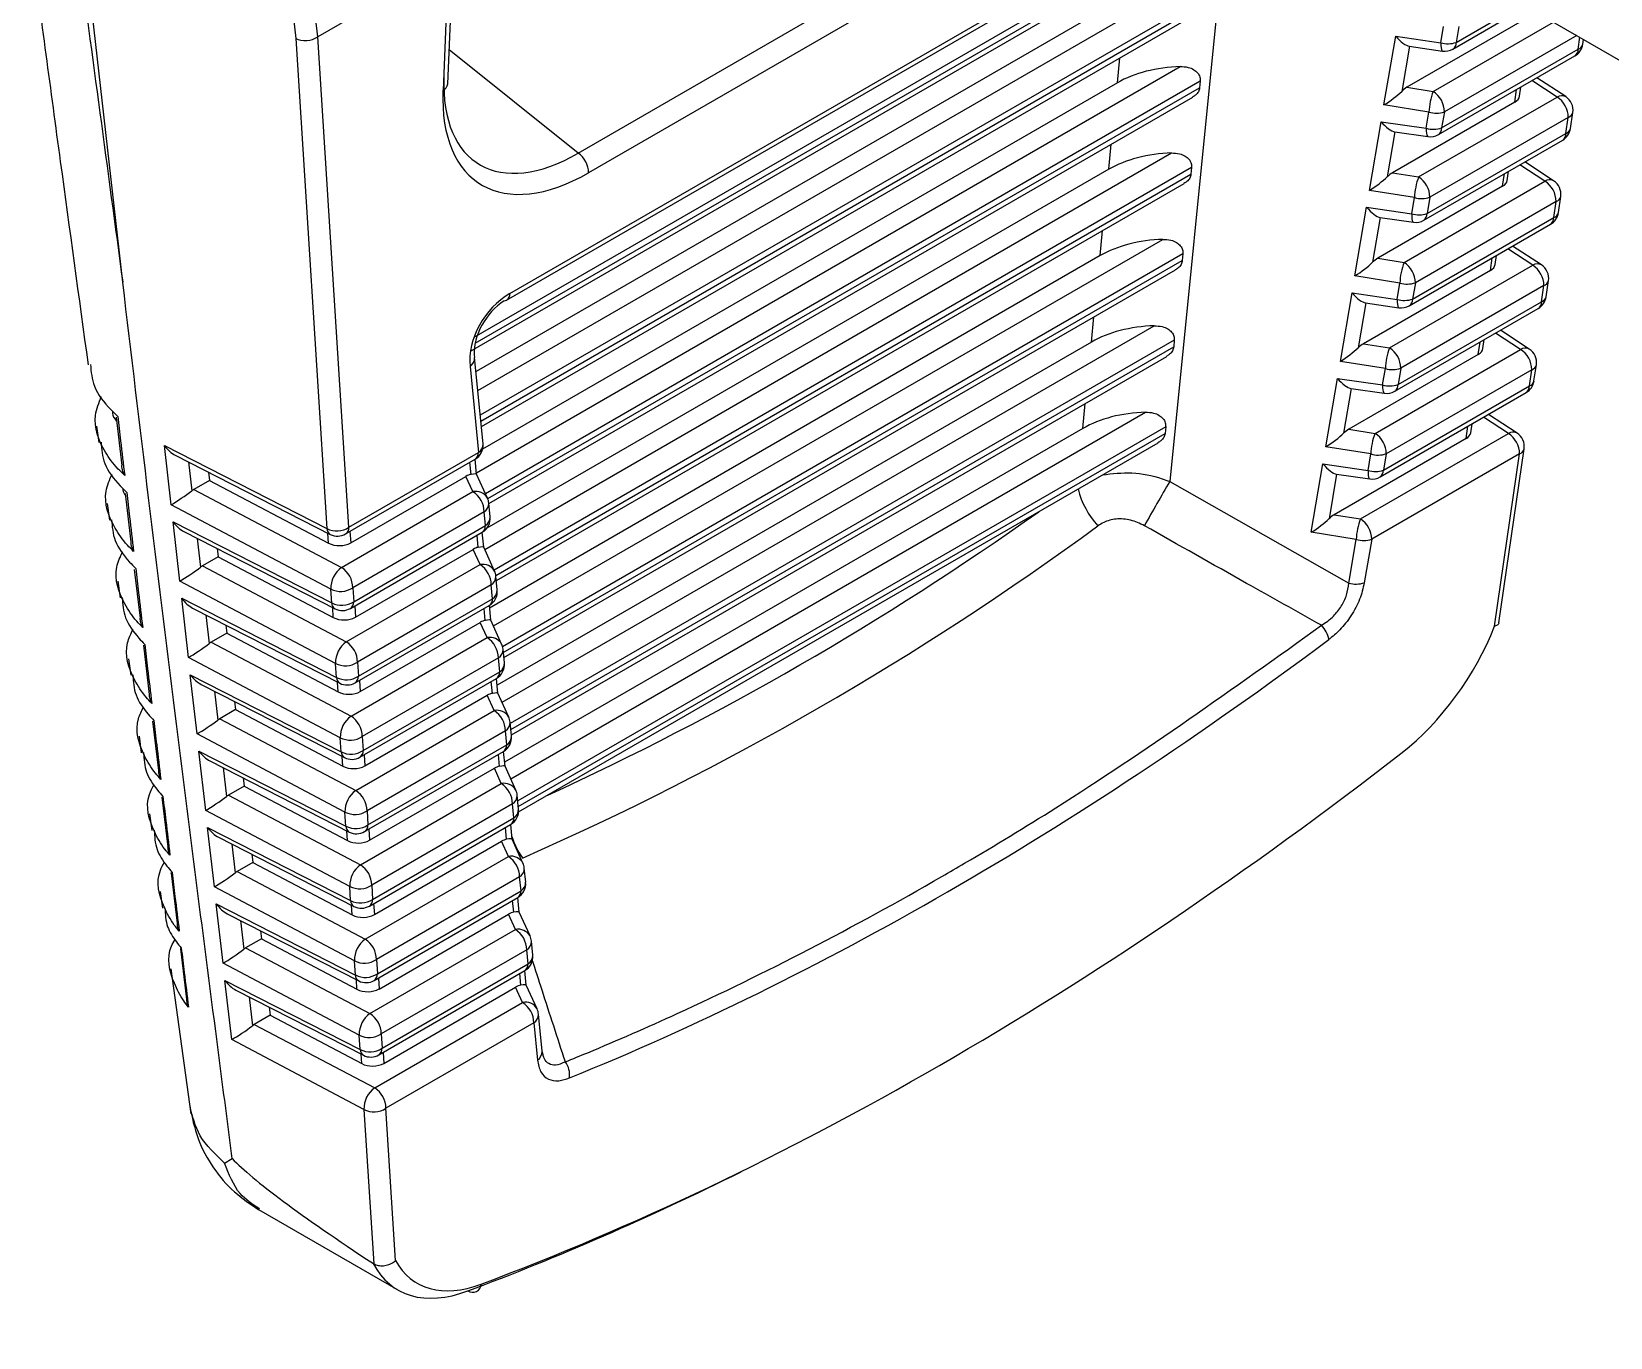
# Model space of a CAD drawing. Extents: x 17.1 to 113.1, y 3.8 to 84.5.
# Drawn here: x 26.298 to 27.279, y 61.983 to 62.795 of the extents above; entities that cross this region are included whole.
import ezdxf

# ---------------------------------------------------------------- set-up
doc = ezdxf.new("R2010")
doc.units = 0
doc.header["$MEASUREMENT"] = 0
doc.layers.add('OBJECT', color=7, linetype='CONTINUOUS')

msp = doc.modelspace()

# ---------------------------------------------------------------- linework, layer by layer
at = {"layer": 'OBJECT'}
for p, q in [((26.91727, 62.98957), (29.84099, 61.30175)), ((26.63758, 62.71951), (26.97171, 62.91241)), ((27.00504, 62.91564), (26.64402, 62.70723)), ((26.59305, 62.62806), (27.06828, 62.9024)), ((26.59511, 62.63221), (27.06571, 62.90388)), ((27.04264, 62.8876), (27.00534, 62.5153)), ((27.03514, 62.87173), (26.57267, 62.60476)), ((26.57056, 62.59629), (27.03041, 62.86175)), ((26.57347, 62.60135), (27.03473, 62.86763)), ((26.35435, 62.63916), (26.33043, 62.85036)), ((26.55641, 62.76258), (26.55986, 62.84273)), ((26.55693, 62.83872), (26.47564, 62.79179)), ((26.55693, 62.83872), (26.55349, 62.7585)), ((26.47564, 62.79179), (26.47223, 62.82181)), ((26.57517, 62.57183), (27.01724, 62.82703)), ((26.45847, 62.8211), (26.4619, 62.79082)), ((26.97824, 62.81694), (26.57402, 62.58359)), ((27.02976, 62.818), (26.57667, 62.55644)), ((26.57702, 62.55277), (27.02935, 62.8139)), ((27.18351, 62.7883), (27.22472, 62.81209)), ((26.57733, 62.54957), (27.02503, 62.80802)), ((27.22751, 62.80347), (27.15289, 62.76039)), ((27.18145, 62.78415), (27.22728, 62.81061)), ((26.49501, 62.48679), (26.47559, 62.79176)), ((27.1386, 62.74944), (27.14588, 62.79221)), ((27.14588, 62.79221), (27.17391, 62.78812)), ((27.16917, 62.75779), (27.24398, 62.80097)), ((27.17391, 62.78812), (27.17561, 62.79812)), ((27.25842, 62.79263), (27.17617, 62.74515)), ((27.18521, 62.7983), (27.18351, 62.7883)), ((26.4619, 62.79082), (26.48131, 62.48605)), ((26.63758, 62.71951), (26.55732, 62.78362)), ((27.15438, 62.78592), (27.14961, 62.75787)), ((27.15433, 62.78593), (27.17501, 62.78292)), ((27.17446, 62.73511), (27.25935, 62.78411)), ((27.25935, 62.78411), (27.26042, 62.79148)), ((27.26219, 62.78719), (27.26263, 62.79021)), ((26.57431, 62.52071), (27.01186, 62.7733)), ((26.97286, 62.76321), (26.97442, 62.77881)), ((27.1724, 62.73095), (27.25729, 62.77996)), ((26.97286, 62.76321), (26.57814, 62.53534)), ((27.02438, 62.76427), (26.5799, 62.50768)), ((27.02438, 62.76427), (27.02397, 62.76016)), ((27.24621, 62.75434), (27.23059, 62.76455)), ((27.25162, 62.75458), (27.23366, 62.76632)), ((26.58128, 62.50461), (27.02397, 62.76016)), ((26.58199, 62.50163), (27.01964, 62.75428)), ((27.15289, 62.76039), (27.16917, 62.75779)), ((27.16013, 62.70464), (27.24621, 62.75434)), ((27.21994, 62.75117), (27.22108, 62.75905)), ((27.22285, 62.7548), (27.22369, 62.76056)), ((27.16657, 62.74497), (27.1386, 62.74944)), ((27.21994, 62.75117), (27.14384, 62.70724)), ((27.16486, 62.73493), (27.16657, 62.74497)), ((27.17617, 62.74515), (27.17446, 62.73511)), ((27.25461, 62.73484), (27.25605, 62.74477)), ((27.12956, 62.69629), (27.13683, 62.73901)), ((27.13683, 62.73901), (27.16486, 62.73493)), ((27.25321, 62.7417), (27.16713, 62.69201)), ((27.25177, 62.73176), (27.25321, 62.7417)), ((26.96748, 62.70948), (26.96904, 62.72507)), ((27.14533, 62.73273), (27.14057, 62.70472)), ((27.14528, 62.73273), (27.16596, 62.72972)), ((27.16335, 62.67775), (27.24971, 62.72761)), ((27.16542, 62.68191), (27.25177, 62.73176)), ((26.57943, 62.47304), (27.00648, 62.71957)), ((27.24405, 62.70227), (27.22613, 62.71399)), ((26.96748, 62.70948), (26.58078, 62.48624)), ((27.019, 62.71054), (26.58528, 62.46016)), ((26.58633, 62.4569), (27.01858, 62.70643)), ((27.019, 62.71054), (27.01858, 62.70643)), ((27.14384, 62.70724), (27.16013, 62.70464)), ((27.21236, 62.69887), (27.2135, 62.7067)), ((27.21528, 62.7025), (27.21611, 62.70821)), ((27.23864, 62.70203), (27.22306, 62.71222)), ((26.58665, 62.4537), (27.01426, 62.70055)), ((27.15753, 62.69182), (27.12956, 62.69629)), ((27.21236, 62.69887), (27.1348, 62.65409)), ((27.15109, 62.65149), (27.23864, 62.70203)), ((27.12052, 62.64314), (27.12778, 62.68581)), ((27.12778, 62.68581), (27.15581, 62.68173)), ((27.15581, 62.68173), (27.15753, 62.69182)), ((27.24564, 62.6894), (27.15809, 62.63886)), ((27.16713, 62.69201), (27.16542, 62.68191)), ((27.2442, 62.67941), (27.24564, 62.6894)), ((27.24703, 62.68249), (27.24848, 62.69247)), ((27.13628, 62.67953), (27.13153, 62.65157)), ((27.13623, 62.67953), (27.15691, 62.67652)), ((27.1543, 62.62456), (27.24213, 62.67526)), ((27.15637, 62.62871), (27.2442, 62.67941)), ((26.58481, 62.42552), (27.0011, 62.66584)), ((26.9621, 62.65575), (26.96366, 62.67134)), ((26.9621, 62.65575), (26.58248, 62.4366)), ((27.01361, 62.6568), (26.59053, 62.41256)), ((27.01361, 62.6568), (27.0132, 62.6527)), ((27.20479, 62.64656), (27.20592, 62.65435)), ((27.20771, 62.6502), (27.20853, 62.65586)), ((27.23107, 62.64973), (27.21552, 62.65989)), ((27.23648, 62.64997), (27.21859, 62.66167)), ((26.591, 62.40897), (27.0132, 62.6527)), ((26.59131, 62.40576), (27.00888, 62.64682)), ((27.20479, 62.64656), (27.12576, 62.60094)), ((27.1348, 62.65409), (27.15109, 62.65149)), ((27.14205, 62.59834), (27.23107, 62.64973)), ((27.14849, 62.63867), (27.12052, 62.64314)), ((27.14676, 62.62853), (27.14849, 62.63867)), ((27.23807, 62.63709), (27.14905, 62.58571)), ((27.15809, 62.63886), (27.15637, 62.62871)), ((27.23662, 62.62706), (27.23807, 62.63709)), ((27.23945, 62.63014), (27.2409, 62.64017)), ((27.11148, 62.58999), (27.11873, 62.63262)), ((27.11873, 62.63262), (27.14676, 62.62853)), ((27.12724, 62.62633), (27.12249, 62.59842)), ((27.12719, 62.62634), (27.14786, 62.62332)), ((27.14732, 62.57551), (27.23662, 62.62706)), ((26.95671, 62.60201), (26.95827, 62.61761)), ((27.14526, 62.57136), (27.23455, 62.62291)), ((26.59019, 62.378), (26.99571, 62.6121)), ((27.2235, 62.59743), (27.20798, 62.60757)), ((27.22891, 62.59767), (27.21105, 62.60934)), ((26.95671, 62.60201), (26.58714, 62.38867)), ((27.00823, 62.60307), (26.59531, 62.3647)), ((26.59566, 62.36103), (27.00782, 62.59896)), ((27.00823, 62.60307), (27.00782, 62.59896)), ((27.12576, 62.60094), (27.14205, 62.59834)), ((27.13301, 62.54519), (27.2235, 62.59743)), ((27.19722, 62.59426), (27.19834, 62.602)), ((27.20014, 62.5979), (27.20095, 62.60351)), ((26.57028, 62.58687), (26.57549, 62.53325)), ((26.57839, 62.53873), (26.57317, 62.59235)), ((26.59598, 62.35783), (27.00349, 62.59308)), ((27.13945, 62.58553), (27.11148, 62.58999)), ((27.19722, 62.59426), (27.11672, 62.54779)), ((27.13771, 62.57533), (27.13945, 62.58553)), ((27.14905, 62.58571), (27.14732, 62.57551)), ((27.23187, 62.57779), (27.23333, 62.58787)), ((27.10244, 62.53684), (27.10968, 62.57942)), ((27.10968, 62.57942), (27.13771, 62.57533)), ((27.2305, 62.58479), (27.14001, 62.53256)), ((27.22904, 62.57471), (27.2305, 62.58479)), ((27.11819, 62.57313), (27.11345, 62.54527)), ((27.11814, 62.57314), (27.13881, 62.57012)), ((27.13621, 62.51816), (27.22698, 62.57056)), ((27.13827, 62.52231), (27.22904, 62.57471)), ((26.59558, 62.33048), (26.99033, 62.55837)), ((26.95133, 62.54828), (26.95289, 62.56387)), ((27.22133, 62.54537), (27.20352, 62.55702)), ((26.33805, 62.54978), (26.33946, 62.53954)), ((26.35022, 62.55518), (26.35373, 62.52529)), ((26.95133, 62.54828), (26.5918, 62.34073)), ((27.00285, 62.54934), (26.59997, 62.31676)), ((27.00285, 62.54934), (27.00243, 62.54523)), ((27.11672, 62.54779), (27.13301, 62.54519)), ((27.18965, 62.54196), (27.19076, 62.54965)), ((27.19257, 62.54559), (27.19337, 62.55116)), ((27.21593, 62.54513), (27.20045, 62.55524)), ((26.38023, 62.53769), (26.48131, 62.48605)), ((26.3844, 62.50085), (26.38023, 62.53769)), ((26.60032, 62.3131), (27.00243, 62.54523)), ((26.60048, 62.30981), (26.99811, 62.53935)), ((27.13041, 62.53238), (27.10244, 62.53684)), ((27.18965, 62.54196), (27.10768, 62.49464)), ((27.12397, 62.49204), (27.21593, 62.54513)), ((26.38704, 62.53163), (26.4834, 62.48239)), ((26.39523, 62.52744), (26.39726, 62.5095)), ((26.49295, 62.48264), (26.57343, 62.5291)), ((26.49501, 62.48679), (26.57549, 62.53325)), ((26.57098, 62.5197), (26.57024, 62.52726)), ((26.5744, 62.51978), (26.57349, 62.52913)), ((27.12867, 62.52213), (27.13041, 62.53238)), ((27.22292, 62.53249), (27.13097, 62.47941)), ((27.14001, 62.53256), (27.13827, 62.52231)), ((27.20741, 62.42532), (27.22292, 62.53249)), ((27.21011, 62.42747), (27.22576, 62.53556)), ((26.40772, 62.52106), (26.4083, 62.51599)), ((26.49608, 62.47708), (26.56776, 62.51847)), ((26.57209, 62.50896), (26.56776, 62.51847)), ((26.58113, 62.50497), (26.57439, 62.5198)), ((27.0934, 62.48369), (27.10063, 62.52622)), ((27.10063, 62.52622), (27.12867, 62.52213)), ((27.10914, 62.51993), (27.10441, 62.49212)), ((27.10909, 62.51994), (27.12977, 62.51692)), ((26.35586, 62.50791), (26.35941, 62.47783)), ((26.4083, 62.51599), (26.39849, 62.51033)), ((26.39849, 62.51033), (26.49041, 62.46181)), ((26.4083, 62.51599), (26.48234, 62.47691)), ((26.49041, 62.46181), (26.57209, 62.50896)), ((27.00534, 62.5153), (27.11676, 62.45212)), ((26.34466, 62.50154), (26.34607, 62.49129)), ((26.48371, 62.44843), (26.3844, 62.50085)), ((26.5828, 62.4933), (26.58198, 62.5018)), ((26.38561, 62.49018), (26.48426, 62.43977)), ((26.38978, 62.45333), (26.38561, 62.49018)), ((26.57909, 62.49633), (26.49741, 62.44917)), ((26.49796, 62.44052), (26.57991, 62.48783)), ((26.57991, 62.48783), (26.57909, 62.49633)), ((27.10768, 62.49464), (27.12397, 62.49204)), ((26.39243, 62.48411), (26.48635, 62.43612)), ((26.40061, 62.47993), (26.40264, 62.46198)), ((26.48234, 62.47691), (26.48194, 62.48314)), ((26.49562, 62.48418), (26.49608, 62.47708)), ((26.4959, 62.43637), (26.57785, 62.48367)), ((26.57539, 62.47431), (26.57466, 62.48183)), ((26.57881, 62.4744), (26.5779, 62.48371)), ((27.12137, 62.47923), (27.0934, 62.48369)), ((27.11676, 62.45212), (27.12137, 62.47923)), ((27.13097, 62.47941), (27.12636, 62.4523)), ((26.41368, 62.46848), (26.40387, 62.46281)), ((26.41311, 62.47354), (26.41368, 62.46848)), ((26.41368, 62.46848), (26.48528, 62.43068)), ((26.49902, 62.43085), (26.57218, 62.47308)), ((26.5765, 62.46358), (26.57218, 62.47308)), ((26.58554, 62.45959), (26.5788, 62.47441)), ((26.36153, 62.46066), (26.36511, 62.43037)), ((26.40387, 62.46281), (26.49335, 62.41558)), ((26.49335, 62.41558), (26.5765, 62.46358)), ((26.35127, 62.45331), (26.35268, 62.44303)), ((26.48665, 62.4022), (26.38978, 62.45333)), ((26.48426, 62.43977), (26.48371, 62.44843)), ((26.49741, 62.44917), (26.49796, 62.44052)), ((26.5835, 62.45094), (26.50035, 62.40294)), ((26.58433, 62.4424), (26.5835, 62.45094)), ((26.58722, 62.44788), (26.58639, 62.45642)), ((26.39099, 62.44266), (26.48721, 62.3935)), ((26.39517, 62.40581), (26.39099, 62.44266)), ((26.49885, 62.39009), (26.58227, 62.43825)), ((26.50091, 62.39425), (26.58433, 62.4424)), ((26.58322, 62.42901), (26.58232, 62.43828)), ((26.39781, 62.43659), (26.4893, 62.38985)), ((26.406, 62.43241), (26.40803, 62.41446)), ((26.48528, 62.43068), (26.48489, 62.43687)), ((26.49857, 62.43791), (26.49902, 62.43085)), ((26.5798, 62.42893), (26.57908, 62.43641)), ((26.58995, 62.4142), (26.58321, 62.42903)), ((26.41906, 62.42096), (26.40925, 62.41529)), ((26.41849, 62.42602), (26.41906, 62.42096)), ((26.41906, 62.42096), (26.48823, 62.38445)), ((26.50197, 62.38462), (26.57659, 62.4277)), ((26.58091, 62.41819), (26.57659, 62.4277)), ((26.36722, 62.41342), (26.37084, 62.38293)), ((26.40925, 62.41529), (26.4963, 62.36935)), ((26.4963, 62.36935), (26.58091, 62.41819)), ((26.59164, 62.40245), (26.5908, 62.41103)), ((26.35788, 62.40508), (26.35929, 62.39478)), ((26.4896, 62.35597), (26.39517, 62.40581)), ((26.48721, 62.3935), (26.48665, 62.4022)), ((26.50035, 62.40294), (26.50091, 62.39425)), ((26.58791, 62.40556), (26.5033, 62.35671)), ((26.58874, 62.39698), (26.58791, 62.40556)), ((26.39637, 62.39514), (26.49015, 62.34723)), ((26.40055, 62.35829), (26.39637, 62.39514)), ((26.48823, 62.38445), (26.48784, 62.39059)), ((26.50152, 62.39163), (26.50197, 62.38462)), ((26.50179, 62.34382), (26.58668, 62.39282)), ((26.50385, 62.34797), (26.58874, 62.39698)), ((26.58422, 62.38355), (26.58349, 62.39098)), ((26.58763, 62.38363), (26.58674, 62.39286)), ((26.40319, 62.38907), (26.49224, 62.34357)), ((26.41138, 62.38489), (26.41341, 62.36695)), ((26.50491, 62.33839), (26.581, 62.38232)), ((26.58532, 62.37281), (26.581, 62.38232)), ((26.59437, 62.36882), (26.58763, 62.38365)), ((26.42445, 62.37344), (26.41464, 62.36778)), ((26.42387, 62.37851), (26.42445, 62.37344)), ((26.42445, 62.37344), (26.49117, 62.33822)), ((26.49924, 62.32312), (26.58532, 62.37281)), ((26.37294, 62.36619), (26.3766, 62.33551)), ((26.41464, 62.36778), (26.49924, 62.32312)), ((26.59232, 62.36017), (26.50624, 62.31048)), ((26.59316, 62.35155), (26.59232, 62.36017)), ((26.59605, 62.35703), (26.59522, 62.36565)), ((26.36448, 62.35684), (26.3659, 62.34653)), ((26.49254, 62.30973), (26.40055, 62.35829)), ((26.49015, 62.34723), (26.4896, 62.35597)), ((26.5033, 62.35671), (26.50385, 62.34797)), ((26.5068, 62.3017), (26.59316, 62.35155)), ((26.40176, 62.34762), (26.4931, 62.30095)), ((26.40593, 62.31077), (26.40176, 62.34762)), ((26.40857, 62.34155), (26.49519, 62.2973)), ((26.49117, 62.33822), (26.49078, 62.34432)), ((26.50447, 62.34536), (26.50491, 62.33839)), ((26.50474, 62.29754), (26.5911, 62.3474)), ((26.58863, 62.33816), (26.58791, 62.34556)), ((26.59205, 62.33825), (26.59115, 62.34743)), ((26.41676, 62.33737), (26.41879, 62.31943)), ((26.42926, 62.33099), (26.42983, 62.32592)), ((26.50785, 62.29216), (26.58541, 62.33693)), ((26.58974, 62.32743), (26.58541, 62.33693)), ((26.59878, 62.32344), (26.59204, 62.33826)), ((26.42983, 62.32592), (26.42002, 62.32026)), ((26.42983, 62.32592), (26.49412, 62.29199)), ((26.50219, 62.27689), (26.58974, 62.32743)), ((26.37869, 62.31899), (26.38239, 62.2881)), ((26.49549, 62.2635), (26.40593, 62.31077)), ((26.42002, 62.32026), (26.50219, 62.27689)), ((26.59674, 62.31479), (26.50919, 62.26425)), ((26.59758, 62.30613), (26.59674, 62.31479)), ((26.60047, 62.3116), (26.59963, 62.32027)), ((26.37109, 62.30861), (26.37251, 62.29827)), ((26.4931, 62.30095), (26.49254, 62.30973)), ((26.50624, 62.31048), (26.5068, 62.3017)), ((26.50769, 62.25127), (26.59552, 62.30197)), ((26.50975, 62.25542), (26.59758, 62.30613)), ((26.59646, 62.29286), (26.59557, 62.30201)), ((26.40714, 62.3001), (26.49605, 62.25468)), ((26.41131, 62.26326), (26.40714, 62.3001)), ((26.41396, 62.29404), (26.49814, 62.25103)), ((26.49412, 62.29199), (26.49373, 62.29805)), ((26.50741, 62.29909), (26.50785, 62.29216)), ((26.5108, 62.24593), (26.58983, 62.29155)), ((26.59415, 62.28204), (26.58983, 62.29155)), ((26.59304, 62.29278), (26.59233, 62.30013)), ((26.60319, 62.27805), (26.59645, 62.29288)), ((26.42214, 62.28985), (26.42418, 62.27191)), ((26.43464, 62.28347), (26.43521, 62.2784)), ((26.50513, 62.23066), (26.59415, 62.28204)), ((26.38446, 62.2718), (26.38821, 62.24071)), ((26.43521, 62.2784), (26.4254, 62.27274)), ((26.4254, 62.27274), (26.50513, 62.23066)), ((26.43521, 62.2784), (26.49706, 62.24576)), ((26.60489, 62.26618), (26.60404, 62.27488)), ((26.49843, 62.21727), (26.41131, 62.26326)), ((26.49605, 62.25468), (26.49549, 62.2635)), ((26.50919, 62.26425), (26.50975, 62.25542)), ((26.60115, 62.26941), (26.51213, 62.21802)), ((26.60199, 62.2607), (26.60115, 62.26941)), ((26.3777, 62.26038), (26.37912, 62.25002)), ((26.41252, 62.25259), (26.499, 62.2084)), ((26.4167, 62.21574), (26.41252, 62.25259)), ((26.49706, 62.24576), (26.49668, 62.25177)), ((26.51036, 62.25281), (26.5108, 62.24593)), ((26.51063, 62.205), (26.59993, 62.25655)), ((26.5127, 62.20915), (26.60199, 62.2607)), ((26.59746, 62.2474), (26.59674, 62.25471)), ((26.60087, 62.24748), (26.59999, 62.25658)), ((26.41934, 62.24652), (26.50109, 62.20475)), ((26.42753, 62.24234), (26.42956, 62.22439)), ((26.51374, 62.1997), (26.59424, 62.24617)), ((26.59856, 62.23666), (26.59424, 62.24617)), ((26.6076, 62.23267), (26.60086, 62.2475)), ((26.44002, 62.23595), (26.4406, 62.23089)), ((26.50808, 62.18443), (26.59856, 62.23666)), ((26.39027, 62.22464), (26.39406, 62.19333)), ((26.4406, 62.23089), (26.43078, 62.22522)), ((26.43078, 62.22522), (26.50808, 62.18443)), ((26.4406, 62.23089), (26.50001, 62.19953)), ((26.60556, 62.22402), (26.51508, 62.17179)), ((26.60641, 62.21528), (26.60556, 62.22402)), ((26.6093, 62.22075), (26.60845, 62.2295)), ((26.50138, 62.17104), (26.4167, 62.21574)), ((26.499, 62.2084), (26.49843, 62.21727)), ((26.51213, 62.21802), (26.5127, 62.20915)), ((26.51564, 62.16288), (26.60641, 62.21528)), ((26.38431, 62.21216), (26.39664, 62.1221)), ((26.41791, 62.20507), (26.50194, 62.16213)), ((26.42208, 62.16822), (26.41791, 62.20507)), ((26.50001, 62.19953), (26.49963, 62.2055)), ((26.51331, 62.20654), (26.51374, 62.1997)), ((26.51358, 62.15872), (26.60435, 62.21112)), ((26.60187, 62.20201), (26.60116, 62.20928)), ((26.60528, 62.2021), (26.6044, 62.21115)), ((26.42472, 62.199), (26.50403, 62.15848)), ((26.43291, 62.19482), (26.43494, 62.17687)), ((26.51669, 62.15347), (26.59865, 62.20078)), ((26.60297, 62.19128), (26.59865, 62.20078)), ((26.61202, 62.18729), (26.60528, 62.20211)), ((26.44598, 62.18337), (26.43617, 62.1777)), ((26.44541, 62.18843), (26.44598, 62.18337)), ((26.44598, 62.18337), (26.50295, 62.1533)), ((26.51102, 62.13819), (26.60297, 62.19128)), ((26.61512, 62.16097), (26.61287, 62.18412)), ((26.43617, 62.1777), (26.51102, 62.13819)), ((26.60997, 62.17864), (26.51802, 62.12556)), ((26.60997, 62.17864), (26.61222, 62.1555)), ((26.50432, 62.12481), (26.42208, 62.16822)), ((26.50194, 62.16213), (26.50138, 62.17104)), ((26.51508, 62.17179), (26.51564, 62.16288)), ((26.50295, 62.1533), (26.50257, 62.15923)), ((26.51625, 62.16027), (26.51669, 62.15347)), ((26.61572, 62.15896), (26.61528, 62.16054)), ((26.50432, 62.12481), (26.51043, 62.02881)), ((26.52405, 62.03083), (26.51802, 62.12556)), ((26.41768, 62.09141), (26.42245, 62.09421)), ((26.43872, 62.06261), (26.52538, 62.01258)), ((26.51043, 62.02881), (26.51017, 62.02897))]:
    msp.add_line(p, q, dxfattribs=at)
at = {"layer": 'OBJECT', "flags": 128}
for points in [[(27.17391, 62.78812), (27.17392, 62.78642), (27.17405, 62.78499), (27.17428, 62.7839), (27.1746, 62.7832), (27.17501, 62.78292), (27.17501, 62.78292)], [(27.16486, 62.73493), (27.16487, 62.73322), (27.165, 62.73179), (27.16523, 62.7307), (27.16555, 62.73), (27.16596, 62.72972), (27.16596, 62.72972)], [(27.15581, 62.68173), (27.15583, 62.68002), (27.15595, 62.67859), (27.15618, 62.6775), (27.1565, 62.6768), (27.15691, 62.67652), (27.15691, 62.67652)], [(27.14676, 62.62853), (27.14678, 62.62682), (27.1469, 62.62539), (27.14713, 62.6243), (27.14745, 62.6236), (27.14786, 62.62332), (27.14786, 62.62332)], [(26.57283, 62.59371), (26.5731, 62.59283), (26.57317, 62.59235)], [(27.13771, 62.57533), (27.13773, 62.57362), (27.13785, 62.57219), (27.13808, 62.57111), (27.13841, 62.5704), (27.13881, 62.57012), (27.13881, 62.57012)], [(27.12867, 62.52213), (27.12868, 62.52042), (27.1288, 62.51899), (27.12903, 62.51791), (27.12936, 62.51721), (27.12976, 62.51692), (27.12977, 62.51692)]]:
    msp.add_lwpolyline(points, dxfattribs=at)
at = {"layer": 'OBJECT'}
for centre, radius, start, end in [((27.17842, 62.80347), 0.016, 253.61243, 288.55342), ((27.17645, 62.79281), 0.01, 261.70383, 299.99731), ((27.17871, 62.7881), 0.0048, 304.74172, 2.46769), ((27.25229, 62.78862), 0.01, 299.99731, 351.76213), ((27.25456, 62.7839), 0.0048, 304.72941, 2.47474), ((27.25803, 62.78818), 0.00428, 288.03712, 346.5806), ((26.55141, 62.76308), 0.00503, 294.35879, 354.24857), ((27.20576, 62.74368), 0.03921, 158.91493, 178.11482), ((27.16092, 62.74496), 0.01525, 0.71618, 57.2493), ((27.24912, 62.74985), 0.00534, 62.11097, 122.98521), ((27.23796, 62.74151), 0.01525, 0.71618, 57.2493), ((27.24615, 62.74621), 0.01, 351.76213, 56.82812), ((27.17108, 62.76032), 0.016, 253.60653, 288.55287), ((27.25189, 62.74577), 0.00428, 288.0423, 346.57542), ((27.16937, 62.75027), 0.01599, 253.60638, 288.55376), ((27.16967, 62.7349), 0.0048, 304.72941, 2.47474), ((27.24471, 62.73627), 0.01, 299.99731, 351.76213), ((27.25045, 62.73583), 0.00428, 288.0468, 346.57982), ((27.1674, 62.73961), 0.01, 261.70383, 299.99731), ((27.24698, 62.73156), 0.0048, 304.73908, 2.46507), ((26.62865, 62.707), 0.01538, 0.86282, 54.49919), ((27.19672, 62.69053), 0.03921, 158.91493, 178.11482), ((27.15188, 62.69181), 0.01525, 0.71618, 57.2493), ((27.24155, 62.69755), 0.00534, 62.10557, 123.00074), ((27.23039, 62.68921), 0.01525, 0.71467, 57.25216), ((27.23858, 62.6939), 0.01, 351.76213, 56.82812), ((27.16204, 62.70717), 0.016, 253.60644, 288.55296), ((27.24432, 62.69346), 0.00428, 288.02822, 346.5863), ((27.16033, 62.69707), 0.016, 253.60622, 288.55318), ((27.15835, 62.68641), 0.01, 261.70383, 299.99731), ((27.16062, 62.6817), 0.0048, 304.73908, 2.46507), ((27.23713, 62.68392), 0.01, 299.99731, 351.76213), ((27.2394, 62.6792), 0.0048, 304.73465, 2.4695), ((27.24287, 62.68348), 0.00428, 288.04388, 346.58275), ((27.18768, 62.63739), 0.03921, 158.91335, 178.1164), ((27.14284, 62.63867), 0.01525, 0.71467, 57.25216), ((27.23398, 62.64525), 0.00534, 62.10405, 122.99184), ((27.22282, 62.6369), 0.01525, 0.71508, 57.24991), ((27.23101, 62.6416), 0.01, 351.76213, 56.82812), ((27.153, 62.65402), 0.016, 253.61125, 288.5546), ((27.23674, 62.64116), 0.00428, 288.04429, 346.57913), ((26.5913, 62.63113), 0.00353, 274.61493, 299.66846), ((26.59028, 62.63202), 0.00483, 304.94447, 2.26494), ((27.15128, 62.64388), 0.016, 253.61173, 288.54841), ((27.15157, 62.6285), 0.0048, 304.73465, 2.4695), ((27.22956, 62.63157), 0.01, 299.99731, 351.76213), ((27.23182, 62.62686), 0.0048, 304.74096, 2.4655), ((27.23529, 62.63113), 0.00428, 288.03588, 346.58184), ((27.14931, 62.63322), 0.01, 261.70383, 299.99731), ((27.17864, 62.58424), 0.03921, 158.91493, 178.11482), ((27.1338, 62.58552), 0.01525, 0.71508, 57.24991), ((27.22641, 62.59295), 0.00534, 62.11037, 122.98552), ((27.21525, 62.5846), 0.01525, 0.71508, 57.24991), ((27.22344, 62.5893), 0.01, 351.76213, 56.82812), ((26.56684, 62.59219), 0.00633, 302.89886, 1.40986), ((27.14396, 62.60087), 0.016, 253.60667, 288.55347), ((27.22917, 62.58886), 0.00428, 288.03784, 346.57669), ((27.22198, 62.57922), 0.01, 299.99731, 351.76213), ((27.22771, 62.57878), 0.00428, 288.03721, 346.58051), ((27.14223, 62.59068), 0.016, 253.61249, 288.55262), ((27.14026, 62.58002), 0.01, 261.70383, 299.99731), ((27.14252, 62.5753), 0.0048, 304.74096, 2.4655), ((27.22424, 62.5745), 0.0048, 304.73177, 2.47238), ((26.56843, 62.53776), 0.01, 299.99731, 5.55333), ((26.57229, 62.53845), 0.0061, 301.66835, 2.64451), ((27.1696, 62.53109), 0.03922, 158.91555, 178.1142), ((27.12476, 62.53237), 0.01525, 0.71508, 57.24991), ((27.21883, 62.54065), 0.00534, 62.08722, 123.00867), ((27.20768, 62.5323), 0.01525, 0.71281, 57.25218), ((27.21586, 62.537), 0.01, 351.76213, 56.82812), ((26.5707, 62.53305), 0.0048, 304.73465, 2.4695), ((27.13492, 62.54772), 0.01599, 253.60258, 288.55755), ((27.2216, 62.53656), 0.00428, 288.0472, 346.57622), ((27.13318, 62.53747), 0.01599, 253.60258, 288.55755), ((27.13121, 62.52682), 0.01, 261.70383, 299.99731), ((27.13347, 62.52211), 0.0048, 304.73177, 2.47238), ((26.5739, 62.50084), 0.00832, 29.76226, 102.60396), ((26.56384, 62.49613), 0.01525, 0.71618, 57.2493), ((26.99918, 62.52334), 0.0524, 194.04561, 222.82345), ((28.69158, 61.5333), 1.95134, 149.78514, 150.71533), ((26.57564, 62.50164), 0.00634, 302.90592, 1.40916), ((26.57202, 62.50083), 0.01, 5.55333, 24.44632), ((26.57285, 62.49234), 0.01, 299.99731, 5.55333), ((26.57511, 62.48762), 0.0048, 304.73389, 2.46731), ((26.57647, 62.49315), 0.00634, 302.90704, 1.40803), ((25.83319, 64.02772), 1.90866, 293.78374, 306.21088), ((25.83288, 64.03384), 1.88513, 294.63165, 305.36297), ((27.16055, 62.47794), 0.03921, 158.91335, 178.1164), ((27.11572, 62.47922), 0.01525, 0.71281, 57.25218), ((26.48752, 62.49816), 0.01361, 242.86287, 303.37672), ((26.48572, 62.48615), 0.00441, 181.30258, 238.24739), ((26.48795, 62.4913), 0.01, 242.93671, 299.99731), ((26.49022, 62.48659), 0.0048, 304.73465, 2.4695), ((27.12588, 62.49458), 0.016, 253.61162, 288.54852), ((26.49963, 62.44882), 0.01593, 125.38292, 181.42632), ((26.48216, 62.44898), 0.01525, 0.71618, 57.2493), ((26.57832, 62.45546), 0.00832, 29.75253, 102.6137), ((26.56825, 62.45075), 0.01525, 0.71501, 57.25231), ((26.57644, 62.45545), 0.01, 5.55333, 24.44632), ((26.48992, 62.46054), 0.01361, 242.85769, 303.38135), ((26.58006, 62.45626), 0.00633, 302.89564, 1.4153), ((27.12127, 62.46747), 0.01599, 253.60638, 288.55376), ((26.49047, 62.45189), 0.01361, 242.85692, 303.37813), ((26.48867, 62.43987), 0.00441, 181.30751, 238.23597), ((26.49316, 62.44031), 0.0048, 304.73389, 2.46731), ((26.57727, 62.44691), 0.01, 299.99731, 5.55333), ((26.57953, 62.4422), 0.0048, 304.74172, 2.46769), ((26.58089, 62.44772), 0.00633, 302.89703, 1.41169), ((26.4909, 62.44503), 0.01, 242.93671, 299.99731), ((27.08756, 62.41409), 0.01696, 9.76742, 43.91211), ((26.50258, 62.40259), 0.01593, 125.38117, 181.42642), ((26.4851, 62.40275), 0.01525, 0.71501, 57.25231), ((26.58273, 62.41007), 0.00832, 29.76266, 102.60357), ((26.57266, 62.40537), 0.01525, 0.71618, 57.2493), ((26.58447, 62.41088), 0.00634, 302.90758, 1.4075), ((26.58085, 62.41007), 0.01, 5.55333, 24.44632), ((26.49286, 62.41431), 0.01361, 242.85769, 303.38135), ((26.58168, 62.40148), 0.01, 299.99731, 5.55333), ((26.5853, 62.4023), 0.00634, 302.90595, 1.40691), ((26.49342, 62.40561), 0.01361, 242.85704, 303.38255), ((26.49162, 62.3936), 0.00441, 181.31205, 238.23225), ((26.49385, 62.39875), 0.01, 242.93671, 299.99731), ((26.49611, 62.39404), 0.0048, 304.74172, 2.46769), ((26.58395, 62.39677), 0.0048, 304.72941, 2.47474), ((26.58714, 62.36469), 0.00832, 29.76226, 102.60396), ((26.57707, 62.35998), 0.01525, 0.71618, 57.2493), ((26.50552, 62.35636), 0.01593, 125.38224, 181.42536), ((26.48805, 62.35652), 0.01525, 0.71618, 57.2493), ((26.58888, 62.36549), 0.00634, 302.90592, 1.40916), ((26.58526, 62.36468), 0.01, 5.55333, 24.44632), ((26.49581, 62.36808), 0.01361, 242.85692, 303.37813), ((26.5861, 62.35606), 0.01, 299.99731, 5.55333), ((26.58836, 62.35135), 0.0048, 304.73908, 2.46507), ((26.58972, 62.35687), 0.00634, 302.90897, 1.40389), ((26.49637, 62.35934), 0.01361, 242.85704, 303.38255), ((26.49457, 62.34733), 0.00441, 181.31395, 238.23035), ((26.49679, 62.35248), 0.01, 242.93671, 299.99731), ((26.49906, 62.34776), 0.0048, 304.72941, 2.47474), ((26.50847, 62.31013), 0.01593, 125.38502, 181.42434), ((26.49099, 62.31029), 0.01525, 0.71618, 57.2493), ((26.59155, 62.31931), 0.00832, 29.75946, 102.60705), ((26.58149, 62.3146), 0.01525, 0.71467, 57.25216), ((26.58967, 62.3193), 0.01, 5.55333, 24.44632), ((26.59052, 62.31063), 0.01, 299.99731, 5.55333), ((26.5933, 62.32011), 0.00633, 302.89087, 1.41755), ((26.59414, 62.31145), 0.00634, 302.90844, 1.40442), ((26.49875, 62.32185), 0.01361, 242.85742, 303.38151), ((26.49931, 62.31307), 0.01361, 242.86289, 303.37615), ((26.49752, 62.30105), 0.00441, 181.31537, 238.23057), ((26.502, 62.30149), 0.0048, 304.73908, 2.46507), ((26.59278, 62.30592), 0.0048, 304.73465, 2.4695), ((26.49974, 62.30621), 0.01, 242.93671, 299.99731), ((26.64008, 62.3079), 0.04577, 196.94508, 215.74562), ((26.59597, 62.27392), 0.00832, 29.76266, 102.60357), ((26.5859, 62.26922), 0.01525, 0.71508, 57.24991), ((26.51141, 62.2639), 0.01593, 125.38117, 181.42655), ((26.49394, 62.26406), 0.01525, 0.71467, 57.25216), ((26.59771, 62.27473), 0.00634, 302.90486, 1.408), ((26.59409, 62.27391), 0.01, 5.55333, 24.44632), ((26.5017, 62.27562), 0.01361, 242.85356, 303.38592), ((26.59493, 62.26521), 0.01, 299.99731, 5.55333), ((26.59855, 62.26602), 0.00633, 302.89685, 1.41187), ((26.50226, 62.26679), 0.01361, 242.85627, 303.37933), ((26.50046, 62.25478), 0.00441, 181.30407, 238.24023), ((26.50495, 62.25522), 0.0048, 304.73465, 2.4695), ((26.5972, 62.2605), 0.0048, 304.74096, 2.4655), ((26.50269, 62.25993), 0.01, 242.93671, 299.99731), ((26.60038, 62.22854), 0.00832, 29.76538, 102.60085), ((26.59031, 62.22383), 0.01525, 0.71508, 57.24991), ((26.5985, 62.22853), 0.01, 5.55333, 24.44632), ((26.51436, 62.21767), 0.01593, 125.38232, 181.42705), ((26.49688, 62.21783), 0.01525, 0.71508, 57.24991), ((26.60212, 62.22934), 0.00634, 302.9032, 1.40966), ((26.50464, 62.22939), 0.01361, 242.86268, 303.3768), ((26.59935, 62.21978), 0.01, 299.99731, 5.55333), ((26.60161, 62.21507), 0.0048, 304.73177, 2.47238), ((26.60297, 62.2206), 0.00634, 302.90731, 1.40555), ((26.50521, 62.22052), 0.01361, 242.85678, 303.38215), ((26.50341, 62.20851), 0.00441, 181.31463, 238.22885), ((26.50564, 62.21366), 0.01, 242.93671, 299.99731), ((26.5079, 62.20894), 0.0048, 304.74096, 2.4655), ((26.5173, 62.17144), 0.01593, 125.38502, 181.42434), ((26.49983, 62.1716), 0.01525, 0.71508, 57.24991), ((26.60493, 62.18347), 0.00805, 28.31199, 104.05452), ((26.59472, 62.17845), 0.01525, 0.71281, 57.25218), ((26.60653, 62.18396), 0.00634, 302.90432, 1.40854), ((26.60291, 62.18315), 0.01, 5.55333, 24.44632), ((26.50759, 62.18316), 0.01361, 242.85688, 303.38259), ((26.50815, 62.17424), 0.01361, 242.85677, 303.38271), ((26.50636, 62.16223), 0.00441, 181.31131, 238.23218), ((26.50858, 62.16738), 0.01, 242.93671, 299.99731), ((26.51085, 62.16267), 0.0048, 304.73177, 2.47238), ((26.60902, 62.16069), 0.0061, 301.66706, 2.6458), ((26.61837, 62.14622), 0.01388, 352.46617, 36.16977), ((26.52024, 62.12521), 0.01593, 125.38117, 181.42655), ((26.50277, 62.12537), 0.01525, 0.71281, 57.25218), ((26.51053, 62.13692), 0.01361, 242.85626, 303.37922), ((26.57182, 62.01652), 0.00543, 237.55421, 356.58383)]:
    msp.add_arc(centre, radius, start, end, dxfattribs=at)
for centre, major_axis, ratio, start_param, end_param in [((27.43882, 65.0982), (-1.75663, 14.63831), 0.094069, 1.713697, 1.728284), ((26.46854, 62.79607), (0.00996, 0.00088), 0.657558, 3.926517, 5.438599), ((26.48501, 62.65072), (-0.00919, 0.14113), 0.052174, 0.02575, 0.032105), ((27.14842, 62.7969), (-0.00773, 0.01062), 0.37214, 1.74648, 2.800892), ((27.01524, 62.73827), (0.06019, -0.00006), 0.582929, 1.627585, 2.352515), ((26.64228, 62.81914), (0.06697, 0.1062), 0.54181, 2.386027, 3.949227), ((26.64934, 62.81463), (0.07317, 0.11405), 0.544414, 2.390031, 3.953231), ((27.14114, 62.75412), (0.01137, 0.00815), 0.177132, 4.362399, 5.416811), ((27.15233, 62.75234), (0.00685, 0.00862), 0.521027, 0.922949, 1.32921), ((27.21282, 62.7553), (0.01007, -0.00002), 0.579269, 5.498575, 6.20079), ((27.13937, 62.7437), (-0.00773, 0.01062), 0.37214, 1.74648, 2.800892), ((27.00986, 62.68453), (0.06019, -0.00006), 0.582929, 1.627585, 2.352515), ((27.1321, 62.70097), (0.01137, 0.00815), 0.177132, 4.362399, 5.416811), ((27.14329, 62.69919), (0.00685, 0.00862), 0.521027, 0.922949, 1.32921), ((27.20525, 62.703), (0.01007, -0.00002), 0.579269, 5.498575, 6.20079), ((27.13032, 62.6905), (-0.00773, 0.01062), 0.37214, 1.74648, 2.800892), ((27.00448, 62.6308), (0.06019, -0.00006), 0.582929, 1.627585, 2.352515), ((27.12306, 62.64782), (0.01137, 0.00815), 0.177132, 4.362399, 5.416811), ((27.13425, 62.64604), (0.00685, 0.00862), 0.521027, 0.922949, 1.32921), ((27.19768, 62.6507), (0.01007, -0.00002), 0.579269, 5.498575, 6.20079), ((26.60372, 62.60033), (0.02309, 0.03272), 0.746254, 1.016584, 2.42811), ((26.59666, 62.60484), (0.01719, 0.02466), 0.671525, 1.018401, 2.429927), ((27.12127, 62.6373), (-0.00773, 0.01062), 0.37214, 1.74648, 2.800892), ((26.99909, 62.57707), (0.06019, -0.00006), 0.582929, 1.627585, 2.352515), ((27.11402, 62.59468), (0.01137, 0.00815), 0.177132, 4.362399, 5.416811), ((27.12521, 62.59289), (0.00685, 0.00862), 0.521027, 0.922949, 1.32921), ((27.19011, 62.5984), (0.01007, -0.00002), 0.579269, 5.498575, 6.20079), ((27.11223, 62.5841), (-0.00773, 0.01062), 0.37214, 1.74648, 2.800892), ((26.99371, 62.52333), (0.06019, -0.00006), 0.582929, 1.627585, 2.352515), ((27.11617, 62.53974), (0.00685, 0.00862), 0.521027, 0.922949, 1.32921), ((26.38686, 62.54295), (-0.00803, 0.01159), 0.599529, 1.609086, 2.301254), ((27.10498, 62.54153), (0.01137, 0.00815), 0.177132, 4.362399, 5.416811), ((27.18253, 62.54609), (0.01007, -0.00002), 0.579269, 5.498575, 6.20079), ((26.56757, 62.51063), (0.0068, 0.00838), 0.543452, 0.550853, 0.957114), ((26.5646, 62.51716), (0.00979, 0.00262), 0.107022, 6.265381, 7.11643), ((27.10318, 62.53091), (-0.00773, 0.01062), 0.37214, 1.74648, 2.800892), ((26.39104, 62.5061), (0.00933, 0.00637), 0.079382, 3.868413, 5.38685), ((26.39849, 62.50217), (0.00501, 0.00866), 0.577652, 0.786964, 0.960864), ((26.39225, 62.49543), (-0.00803, 0.01159), 0.599529, 1.609086, 2.301254), ((27.09594, 62.48838), (0.01137, 0.00815), 0.177132, 4.362399, 5.416811), ((27.10713, 62.48659), (0.00685, 0.00862), 0.521027, 0.922949, 1.32921), ((26.48904, 62.48126), (0.01001, -0.00002), 0.585374, 3.981212, 5.493294), ((26.57198, 62.46524), (0.0068, 0.00838), 0.543452, 0.550853, 0.957114), ((26.56902, 62.47177), (0.00979, 0.00262), 0.107022, 6.265381, 7.11643), ((26.39642, 62.45858), (0.00933, 0.00637), 0.079382, 3.868413, 5.38685), ((26.40387, 62.45465), (0.00501, 0.00866), 0.577652, 0.786964, 0.960864), ((26.39763, 62.44791), (-0.00803, 0.01159), 0.599529, 1.609086, 2.301254), ((26.49198, 62.43503), (0.01001, -0.00002), 0.585374, 3.981212, 5.493294), ((26.5764, 62.41986), (0.0068, 0.00838), 0.543452, 0.550853, 0.957114), ((26.57343, 62.42639), (0.00979, 0.00262), 0.107022, 6.265381, 7.11643), ((27.13982, 62.42464), (0.05912, 0.09285), 0.546175, 4.132403, 5.053937), ((26.4018, 62.41106), (0.00933, 0.00637), 0.079382, 3.868413, 5.38685), ((26.40926, 62.40713), (0.00501, 0.00866), 0.577652, 0.786964, 0.960864), ((26.94827, 63.98551), (1.16551, 1.8319), 0.546187, 3.795705, 4.104734), ((26.40301, 62.40039), (-0.00803, 0.01159), 0.599529, 1.609086, 2.301254), ((26.49493, 62.3888), (0.01001, -0.00002), 0.585374, 3.981212, 5.493294), ((26.58081, 62.37448), (0.0068, 0.00838), 0.543452, 0.550853, 0.957114), ((26.57784, 62.38101), (0.00979, 0.00262), 0.107022, 6.265381, 7.11643), ((26.40719, 62.36355), (0.00933, 0.00637), 0.079382, 3.868413, 5.38685), ((26.41464, 62.35961), (0.00501, 0.00866), 0.577652, 0.786964, 0.960864), ((26.4084, 62.35288), (-0.00803, 0.01159), 0.599529, 1.609086, 2.301254), ((26.9458, 63.93291), (1.2039, 1.89073), 0.546175, 3.768895, 4.132403), ((26.49787, 62.34257), (0.01001, -0.00002), 0.585374, 3.981212, 5.493294), ((26.58522, 62.32909), (0.0068, 0.00838), 0.543452, 0.550853, 0.957114), ((26.58225, 62.33562), (0.00979, 0.00262), 0.107022, 6.265381, 7.11643), ((26.41257, 62.31603), (0.00933, 0.00637), 0.079382, 3.868413, 5.38685), ((26.42002, 62.31209), (0.00501, 0.00866), 0.577652, 0.786964, 0.960864), ((26.41378, 62.30536), (-0.00803, 0.01159), 0.599529, 1.609086, 2.301254), ((26.50081, 62.29634), (0.01001, -0.00002), 0.585374, 3.981212, 5.493294), ((26.58963, 62.28371), (0.0068, 0.00838), 0.543452, 0.550853, 0.957114), ((26.58667, 62.29024), (0.00979, 0.00262), 0.107022, 6.265381, 7.11643), ((26.41795, 62.26851), (0.00933, 0.00637), 0.079382, 3.868413, 5.38685), ((26.42541, 62.26458), (0.00501, 0.00866), 0.577652, 0.786964, 0.960864), ((26.41916, 62.25784), (-0.00803, 0.01159), 0.599529, 1.609086, 2.301254), ((26.50376, 62.25011), (0.01001, -0.00002), 0.585374, 3.981212, 5.493294), ((26.59405, 62.23833), (0.0068, 0.00838), 0.543452, 0.550853, 0.957114), ((26.59108, 62.24486), (0.00979, 0.00262), 0.107022, 6.265381, 7.11643), ((26.42334, 62.22099), (0.00933, 0.00637), 0.079382, 3.868413, 5.38685), ((26.43079, 62.21706), (0.00501, 0.00866), 0.577652, 0.786964, 0.960864), ((26.42454, 62.21032), (-0.00803, 0.01159), 0.599529, 1.609086, 2.301254), ((26.5067, 62.20388), (0.01001, -0.00002), 0.585374, 3.981212, 5.493294), ((26.59846, 62.19294), (0.0068, 0.00838), 0.543452, 0.550853, 0.957114), ((26.59549, 62.19947), (0.00979, 0.00262), 0.107022, 6.265381, 7.11643), ((26.42872, 62.17347), (0.00933, 0.00637), 0.079382, 3.868413, 5.38685), ((26.43617, 62.16954), (0.00501, 0.00866), 0.577652, 0.786964, 0.960864), ((26.50965, 62.15765), (0.01001, -0.00002), 0.585374, 3.981212, 5.493294), ((28.11808, 61.23169), (1.70298, -0.87624), 0.039926, 3.257339, 3.498452), ((26.93874, 63.93742), (1.20892, 1.89938), 0.546317, 3.7688, 3.877285), ((26.58828, 62.11483), (0.06414, 0.1015), 0.548826, 2.830491, 3.767112), ((26.59534, 62.11032), (0.05912, 0.09285), 0.546175, 2.847361, 3.768895)]:
    msp.add_ellipse(centre, major_axis=major_axis, ratio=ratio, start_param=start_param, end_param=end_param, dxfattribs=at)
for points, knots in [([(26.29766, 62.84722), (26.30358, 62.80293), (26.31512, 62.71656), (26.32704, 62.62998), (26.33285, 62.58778)], [0, 0, 0, 0, 0.512697, 1, 1, 1, 1]), ([(27.01186, 62.7733), (27.01355, 62.77324), (27.01653, 62.77314), (27.02029, 62.77159), (27.02284, 62.76945), (27.02433, 62.76689), (27.02436, 62.76511), (27.02438, 62.76427)], [0, 0, 0, 0, 0.278302, 0.490791, 0.665972, 0.842109, 1, 1, 1, 1]), ([(27.02397, 62.76016), (27.02376, 62.7593), (27.02336, 62.75758), (27.02172, 62.7556), (27.02025, 62.75474), (27.0196, 62.75435)], [0, 0, 0, 0, 0.359165, 0.716843, 1, 1, 1, 1]), ([(27.00648, 62.71957), (27.00817, 62.71951), (27.01115, 62.7194), (27.01491, 62.71785), (27.01746, 62.71572), (27.01895, 62.71316), (27.01898, 62.71138), (27.019, 62.71054)], [0, 0, 0, 0, 0.278302, 0.490791, 0.665972, 0.842109, 1, 1, 1, 1]), ([(27.01858, 62.70643), (27.01838, 62.70557), (27.01798, 62.70385), (27.01633, 62.70187), (27.01486, 62.701), (27.01422, 62.70062)], [0, 0, 0, 0, 0.359165, 0.716843, 1, 1, 1, 1]), ([(27.0011, 62.66584), (27.00279, 62.66578), (27.00577, 62.66567), (27.00953, 62.66412), (27.01208, 62.66199), (27.01357, 62.65942), (27.0136, 62.65764), (27.01361, 62.6568)], [0, 0, 0, 0, 0.278302, 0.490791, 0.665972, 0.842109, 1, 1, 1, 1]), ([(27.0132, 62.6527), (27.013, 62.65184), (27.01259, 62.65012), (27.01095, 62.64813), (27.00948, 62.64727), (27.00883, 62.64689)], [0, 0, 0, 0, 0.359165, 0.716843, 1, 1, 1, 1]), ([(26.42245, 62.09421), (26.42188, 62.09861), (26.41901, 62.12061), (26.40701, 62.21297), (26.38408, 62.39062), (26.36503, 62.54988), (26.35435, 62.63916)], [0, 0, 0, 0, 0.024147, 0.120738, 0.507103, 1, 1, 1, 1]), ([(26.99571, 62.6121), (26.9974, 62.61204), (27.00038, 62.61194), (27.00414, 62.61039), (27.00669, 62.60825), (27.00818, 62.60569), (27.00821, 62.60391), (27.00823, 62.60307)], [0, 0, 0, 0, 0.278303, 0.490791, 0.665972, 0.842109, 1, 1, 1, 1]), ([(27.00782, 62.59896), (27.00762, 62.5981), (27.00721, 62.59638), (27.00557, 62.5944), (27.0041, 62.59354), (27.00345, 62.59315)], [0, 0, 0, 0, 0.359165, 0.716843, 1, 1, 1, 1]), ([(26.3343, 62.58801), (26.33468, 62.58346), (26.33549, 62.57357), (26.34372, 62.56295), (26.34983, 62.55709), (26.35124, 62.55574)], [0, 0, 0, 0, 0.3965499, 0.8606395, 1, 1, 1, 1]), ([(26.35555, 62.51907), (26.35417, 62.52038), (26.34936, 62.52498), (26.34063, 62.537), (26.33488, 62.55278), (26.33958, 62.5643), (26.34118, 62.56822)], [0, 0, 0, 0, 0.090453, 0.316025, 0.767279, 1, 1, 1, 1]), ([(26.34802, 62.55889), (26.34796, 62.55854), (26.34762, 62.55642), (26.34919, 62.55443), (26.3505, 62.55277)], [0, 0, 0, 0, 0.165351, 1, 1, 1, 1]), ([(26.99033, 62.55837), (26.99202, 62.55831), (26.995, 62.55821), (26.99876, 62.55665), (27.00131, 62.55452), (27.0028, 62.55196), (27.00283, 62.55018), (27.00285, 62.54934)], [0, 0, 0, 0, 0.278303, 0.490792, 0.665974, 0.842141, 1, 1, 1, 1]), ([(26.35124, 62.55574), (26.35183, 62.5507), (26.35327, 62.53847), (26.35471, 62.52625), (26.35555, 62.51907)], [0, 0, 0, 0, 0.412557, 1, 1, 1, 1]), ([(26.34087, 62.53975), (26.34122, 62.53529), (26.34195, 62.52576), (26.34974, 62.51547), (26.35545, 62.50979), (26.3568, 62.50845)], [0, 0, 0, 0, 0.4015455, 0.8580847, 1, 1, 1, 1]), ([(27.00243, 62.54523), (27.00223, 62.54437), (27.00183, 62.54265), (27.00018, 62.54067), (26.99872, 62.5398), (26.99807, 62.53942)], [0, 0, 0, 0, 0.359166, 0.716843, 1, 1, 1, 1]), ([(26.36113, 62.47179), (26.35981, 62.4731), (26.35515, 62.47771), (26.34676, 62.48979), (26.34141, 62.50526), (26.34619, 62.51639), (26.34771, 62.51994)], [0, 0, 0, 0, 0.091099, 0.321851, 0.783538, 1, 1, 1, 1]), ([(26.35555, 62.51907), (26.35553, 62.51911), (26.35479, 62.52057), (26.35387, 62.52264), (26.35382, 62.52475), (26.3538, 62.52529)], [0, 0, 0, 0, 0.019918, 0.747595, 1, 1, 1, 1]), ([(26.96359, 62.51942), (26.9696, 62.52015), (26.9816, 62.52159), (26.99622, 62.51863), (27.00379, 62.51587), (27.00534, 62.5153)], [0, 0, 0, 0, 0.44304, 0.885228, 1, 1, 1, 1]), ([(26.35454, 62.51075), (26.35448, 62.51045), (26.35423, 62.50905), (26.35522, 62.50772), (26.35601, 62.50667)], [0, 0, 0, 0, 0.210344, 1, 1, 1, 1]), ([(26.3568, 62.50845), (26.3574, 62.50341), (26.35884, 62.49119), (26.36029, 62.47897), (26.36113, 62.47179)], [0, 0, 0, 0, 0.4125319, 1, 1, 1, 1]), ([(26.34746, 62.49149), (26.34777, 62.48713), (26.34842, 62.47795), (26.35578, 62.46798), (26.36109, 62.46251), (26.36239, 62.46117)], [0, 0, 0, 0, 0.407341, 0.855322, 1, 1, 1, 1]), ([(26.98962, 62.4878), (26.9868, 62.48913), (26.98114, 62.4918), (26.97213, 62.49236), (26.96524, 62.4906), (26.96192, 62.48848), (26.96075, 62.48773)], [0, 0, 0, 0, 0.288936, 0.578768, 0.851943, 1, 1, 1, 1]), ([(27.09978, 62.42585), (27.08424, 62.43454), (27.04747, 62.4551), (27.0108, 62.47583), (26.98962, 62.4878)], [0, 0, 0, 0, 0.422663, 1, 1, 1, 1]), ([(26.36113, 62.47179), (26.36112, 62.47183), (26.36044, 62.4732), (26.35956, 62.47521), (26.3595, 62.47725), (26.35949, 62.47783)], [0, 0, 0, 0, 0.020568, 0.722038, 1, 1, 1, 1]), ([(26.36674, 62.42453), (26.36548, 62.42582), (26.36096, 62.43046), (26.35292, 62.44259), (26.34796, 62.45775), (26.3528, 62.46849), (26.35424, 62.47168)], [0, 0, 0, 0, 0.0917704, 0.3279581, 0.8005987, 1, 1, 1, 1]), ([(26.36239, 62.46117), (26.36299, 62.45613), (26.36444, 62.44392), (26.36589, 62.4317), (26.36674, 62.42453)], [0, 0, 0, 0, 0.412495, 1, 1, 1, 1]), ([(27.09978, 62.42585), (27.10235, 62.42759), (27.10691, 62.43068), (27.11225, 62.43755), (27.11575, 62.44483), (27.11641, 62.44964), (27.11676, 62.45212)], [0, 0, 0, 0, 0.295332, 0.524714, 0.754462, 1, 1, 1, 1]), ([(27.12636, 62.4523), (27.12556, 62.44889), (27.12394, 62.44206), (27.11839, 62.43169), (27.11156, 62.42297), (27.10661, 62.41889), (27.10428, 62.41696)], [0, 0, 0, 0, 0.261885, 0.524406, 0.776422, 1, 1, 1, 1]), ([(26.35406, 62.44324), (26.35434, 62.43896), (26.35491, 62.43014), (26.36184, 62.42051), (26.36676, 62.41524), (26.36801, 62.41392)], [0, 0, 0, 0, 0.414044, 0.852326, 1, 1, 1, 1]), ([(26.36674, 62.42453), (26.36672, 62.42457), (26.36625, 62.42556), (26.36542, 62.42748), (26.36529, 62.42946), (26.36522, 62.43038)], [0, 0, 0, 0, 0.021344, 0.540969, 1, 1, 1, 1]), ([(26.37238, 62.37728), (26.37117, 62.37857), (26.3668, 62.38323), (26.35913, 62.39541), (26.35454, 62.41025), (26.35943, 62.4206), (26.36076, 62.42343)], [0, 0, 0, 0, 0.092467, 0.334365, 0.818518, 1, 1, 1, 1]), ([(26.62957, 62.15441), (26.6342, 62.1563), (26.65731, 62.16575), (26.73482, 62.19968), (26.81333, 62.24029), (26.892, 62.28612), (26.97078, 62.3337), (27.04471, 62.38651), (27.09978, 62.42585)], [0, 0, 0, 0, 0.029967, 0.149857, 0.5, 0.529967, 0.649857, 1, 1, 1, 1]), ([(27.20998, 62.42749), (27.20996, 62.42722), (27.2099, 62.42647), (27.20886, 62.42579), (27.20785, 62.42543), (27.20746, 62.42533), (27.20741, 62.42532)], [0, 0, 0, 0, 0.270175, 0.749386, 0.969665, 1, 1, 1, 1]), ([(26.36801, 62.41392), (26.36861, 62.40888), (26.37006, 62.39667), (26.37152, 62.38446), (26.37238, 62.37728)], [0, 0, 0, 0, 0.41247, 1, 1, 1, 1]), ([(26.36068, 62.39498), (26.36093, 62.39078), (26.36142, 62.38233), (26.36792, 62.37303), (26.37246, 62.36799), (26.37365, 62.36668)], [0, 0, 0, 0, 0.421766, 0.849064, 1, 1, 1, 1]), ([(26.37238, 62.37728), (26.37236, 62.37732), (26.37194, 62.37822), (26.37116, 62.38006), (26.37102, 62.38197), (26.37095, 62.38295)], [0, 0, 0, 0, 0.022089, 0.50095, 1, 1, 1, 1]), ([(26.37804, 62.33006), (26.37689, 62.33133), (26.37267, 62.33601), (26.36536, 62.34824), (26.36114, 62.36276), (26.36607, 62.37273), (26.36728, 62.37519)], [0, 0, 0, 0, 0.093192, 0.341098, 0.837362, 1, 1, 1, 1]), ([(26.37365, 62.36668), (26.37425, 62.36164), (26.37571, 62.34943), (26.37718, 62.33723), (26.37804, 62.33006)], [0, 0, 0, 0, 0.412433, 1, 1, 1, 1]), ([(26.36731, 62.34673), (26.36752, 62.34261), (26.36795, 62.33452), (26.37403, 62.32557), (26.37819, 62.32076), (26.37932, 62.31945)], [0, 0, 0, 0, 0.430655, 0.845495, 1, 1, 1, 1]), ([(26.37804, 62.33006), (26.37802, 62.33009), (26.37766, 62.33089), (26.37693, 62.33266), (26.37678, 62.3345), (26.37671, 62.33552)], [0, 0, 0, 0, 0.022932, 0.457535, 1, 1, 1, 1]), ([(26.38373, 62.28285), (26.38264, 62.28411), (26.37858, 62.28881), (26.37165, 62.30108), (26.36776, 62.31529), (26.37271, 62.32486), (26.37379, 62.32696)], [0, 0, 0, 0, 0.093947, 0.348178, 0.857205, 1, 1, 1, 1]), ([(26.37932, 62.31945), (26.37992, 62.31442), (26.38139, 62.30222), (26.38287, 62.29002), (26.38373, 62.28285)], [0, 0, 0, 0, 0.412396, 1, 1, 1, 1]), ([(26.37395, 62.29847), (26.37414, 62.29443), (26.37449, 62.28672), (26.38015, 62.27811), (26.38394, 62.27354), (26.38501, 62.27225)], [0, 0, 0, 0, 0.44088, 0.8415739, 1, 1, 1, 1]), ([(26.38373, 62.28285), (26.38371, 62.28289), (26.38341, 62.28357), (26.38272, 62.28528), (26.38258, 62.28705), (26.38249, 62.28812)], [0, 0, 0, 0, 0.02392, 0.410116, 1, 1, 1, 1]), ([(26.38945, 62.23566), (26.38841, 62.23691), (26.38451, 62.24163), (26.37797, 62.25394), (26.37441, 62.26783), (26.37936, 62.27701), (26.3803, 62.27875)], [0, 0, 0, 0, 0.094734, 0.355638, 0.878126, 1, 1, 1, 1]), ([(26.38449, 62.27181), (26.38445, 62.27184), (26.38438, 62.2719), (26.38484, 62.27215), (26.385, 62.27224), (26.38501, 62.27225)], [0, 0, 0, 0, 0.666028, 0.977139, 1, 1, 1, 1]), ([(26.38501, 62.27225), (26.38562, 62.26722), (26.3871, 62.25502), (26.38858, 62.24282), (26.38945, 62.23566)], [0, 0, 0, 0, 0.412352, 1, 1, 1, 1]), ([(26.38061, 62.25022), (26.38077, 62.24625), (26.38105, 62.23891), (26.38631, 62.23066), (26.38973, 62.22635), (26.39074, 62.22506)], [0, 0, 0, 0, 0.452642, 0.837241, 1, 1, 1, 1]), ([(26.38945, 62.23566), (26.38944, 62.2357), (26.38919, 62.23627), (26.38854, 62.23791), (26.3884, 62.2396), (26.3883, 62.24072)], [0, 0, 0, 0, 0.024959, 0.3581435, 1, 1, 1, 1]), ([(26.39521, 62.18849), (26.39422, 62.18974), (26.39048, 62.19447), (26.38434, 62.20682), (26.38109, 62.22038), (26.38603, 62.22918), (26.3868, 62.23056)], [0, 0, 0, 0, 0.095555, 0.363505, 0.900218, 1, 1, 1, 1]), ([(26.39029, 62.22464), (26.39024, 62.22469), (26.39018, 62.22475), (26.39061, 62.22499), (26.39073, 62.22506), (26.39074, 62.22506)], [0, 0, 0, 0, 0.728445, 0.976215, 1, 1, 1, 1]), ([(26.39074, 62.22506), (26.39135, 62.22004), (26.39284, 62.20784), (26.39433, 62.19565), (26.39521, 62.18849)], [0, 0, 0, 0, 0.412308, 1, 1, 1, 1]), ([(26.62957, 62.15441), (26.62474, 62.16927), (26.61787, 62.19039), (26.61101, 62.21157), (26.60898, 62.21784)], [0, 0, 0, 0, 0.704033, 1, 1, 1, 1]), ([(26.39521, 62.18849), (26.39519, 62.18853), (26.395, 62.189), (26.39439, 62.19056), (26.39425, 62.19218), (26.39414, 62.19334)], [0, 0, 0, 0, 0.026004, 0.3008889, 1, 1, 1, 1]), ([(26.61222, 62.1555), (26.61274, 62.15285), (26.61379, 62.14756), (26.61865, 62.1432), (26.62502, 62.1421), (26.62985, 62.14366), (26.63213, 62.1444)], [0, 0, 0, 0, 0.261885, 0.524406, 0.776422, 1, 1, 1, 1]), ([(26.61555, 62.15892), (26.61547, 62.15905), (26.61529, 62.15933), (26.61526, 62.16053), (26.61524, 62.1612)], [0, 0, 0, 0, 0.438017, 1, 1, 1, 1]), ([(26.62957, 62.15441), (26.62746, 62.15344), (26.62371, 62.15173), (26.61918, 62.15294), (26.61652, 62.15547), (26.6159, 62.15815), (26.61572, 62.15896)], [0, 0, 0, 0, 0.345437, 0.613734, 0.88246, 1, 1, 1, 1]), ([(26.39599, 62.12682), (26.3974, 62.12003), (26.40022, 62.10649), (26.41011, 62.08839), (26.42297, 62.07312), (26.43373, 62.06595), (26.43895, 62.06247)], [0, 0, 0, 0, 0.258946, 0.516517, 0.765539, 1, 1, 1, 1]), ([(26.41768, 62.09141), (26.41191, 62.09687), (26.40073, 62.10745), (26.3977, 62.12057), (26.39624, 62.12692)], [0, 0, 0, 0, 0.516026, 1, 1, 1, 1]), ([(26.43938, 62.06305), (26.43504, 62.06579), (26.42529, 62.07196), (26.4204, 62.08447), (26.41768, 62.09141)], [0, 0, 0, 0, 0.4456297, 1, 1, 1, 1]), ([(26.51043, 62.02881), (26.51134, 62.02842), (26.51314, 62.02764), (26.51646, 62.02751), (26.5198, 62.0282), (26.52229, 62.02943), (26.52359, 62.03042), (26.524, 62.03078), (26.52405, 62.03083)], [0, 0, 0, 0, 0.219279, 0.438505, 0.659235, 0.882985, 0.985836, 1, 1, 1, 1])]:
    msp.add_open_spline(points, degree=3, knots=knots, dxfattribs=at)

doc.saveas('drawing.dxf')
